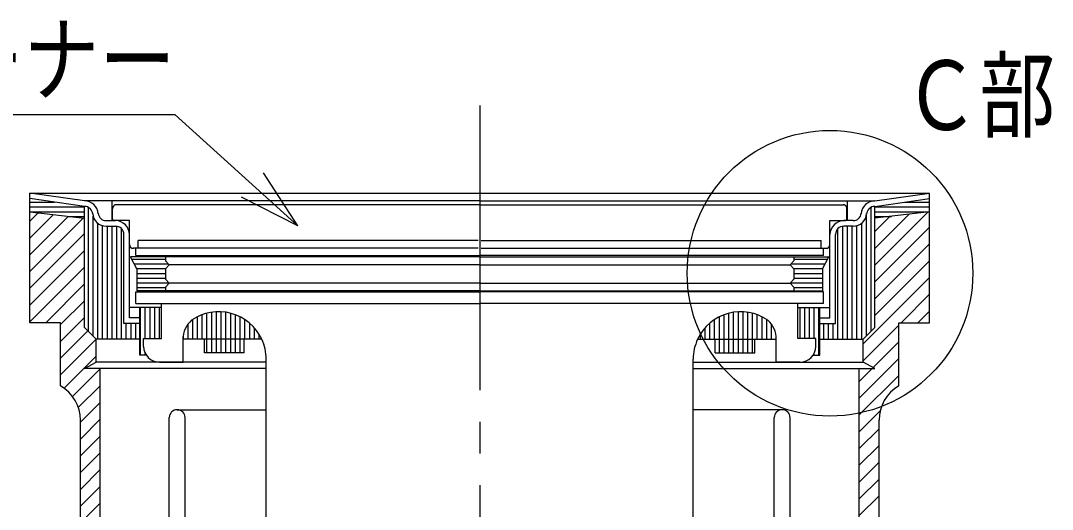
# Model space of a CAD drawing. Units: millimetres, scale not verified. Extents: x -819 to 819, y -558 to 522.
# Drawn here: x -654.5 to -458.8, y -217.2 to -124.5 of the extents above; entities that cross this region are included whole.
import ezdxf
from ezdxf.enums import TextEntityAlignment as Align

# ---------------------------------------------------------------- set-up
doc = ezdxf.new("R2010")
doc.units = ezdxf.units.MM
doc.header["$LTSCALE"] = 6
doc.linetypes.add('CHAIN2', pattern=[12, 9, -1, 1, -1])
doc.layers.add('0-E_極細4', color=6, linetype='Continuous')
doc.layers.add('1-1_寸法4', color=7, linetype='Continuous')
doc.styles.add('ＭＳ ゴシック', font='')
doc.styles.get('ＭＳ ゴシック').set_extended_font_data('MS Gothic')

msp = doc.modelspace()

# ---------------------------------------------------------------- linework, layer by layer
at = {"layer": '0-E_極細4', "linetype": 'CHAIN2'}
msp.add_line((-567.467, -140.58), (-567.467, -384.822), dxfattribs=at)
at = {"layer": '0-E_極細4'}
for p, q in [((-652.817, -157.175), (-482.117, -157.175)), ((-652.817, -158.214), (-652.817, -157.175)), ((-642.435, -158.654), (-652.817, -157.175)), ((-652.817, -180.931), (-652.817, -157.196)), ((-642.435, -159.714), (-652.817, -158.236)), ((-492.498, -158.654), (-482.117, -157.175)), ((-492.498, -159.714), (-482.117, -158.236)), ((-482.117, -158.214), (-482.117, -157.175)), ((-482.117, -180.931), (-482.117, -157.196)), ((-652.817, -158.903), (-648.128, -158.903)), ((-652.817, -159.803), (-642.435, -159.803)), ((-567.467, -158.654), (-642.435, -158.654)), ((-642.435, -182.685), (-642.435, -159.704)), ((-641.7, -183.42), (-641.7, -159.885)), ((-637.217, -162.404), (-637.217, -158.654)), ((-637.142, -162.104), (-637.142, -160.154)), ((-567.467, -159.404), (-636.392, -159.404)), ((-567.467, -158.654), (-492.498, -158.654)), ((-567.467, -159.404), (-498.542, -159.404)), ((-497.792, -162.104), (-497.792, -160.154)), ((-497.717, -162.404), (-497.717, -158.654)), ((-493.2, -183.387), (-493.2, -159.869)), ((-492.498, -182.685), (-492.498, -159.704)), ((-492.498, -159.803), (-482.117, -159.803)), ((-486.805, -158.903), (-482.117, -158.903)), ((-652.817, -160.703), (-642.435, -160.703)), ((-652.817, -160.764), (-642.435, -161.964)), ((-652.817, -162.516), (-651.246, -160.946)), ((-652.817, -165.698), (-648.394, -161.275)), ((-652.817, -168.88), (-645.542, -161.605)), ((-652.817, -172.062), (-642.689, -161.935)), ((-645.556, -161.603), (-642.435, -161.603)), ((-640.8, -184.32), (-640.8, -161.53)), ((-638.328, -162.404), (-636.542, -162.404)), ((-496.605, -162.404), (-498.392, -162.404)), ((-494.1, -184.287), (-494.1, -161.384)), ((-492.498, -160.703), (-482.117, -160.703)), ((-482.117, -160.764), (-492.498, -161.964)), ((-492.498, -170.842), (-482.46, -160.804)), ((-492.498, -167.66), (-486.057, -161.22)), ((-492.498, -161.603), (-489.377, -161.603)), ((-492.498, -164.478), (-489.655, -161.636)), ((-639.9, -184.904), (-639.9, -162.911)), ((-639, -184.904), (-639, -163.363)), ((-638.328, -163.454), (-636.542, -163.454)), ((-638.1, -184.904), (-638.1, -163.454)), ((-637.2, -184.904), (-637.2, -163.454)), ((-636.3, -184.904), (-636.3, -163.472)), ((-635.4, -184.904), (-635.4, -163.943)), ((-499.5, -184.904), (-499.5, -163.91)), ((-498.6, -184.904), (-498.6, -163.467)), ((-496.605, -163.454), (-498.392, -163.454)), ((-497.7, -184.904), (-497.7, -163.454)), ((-496.8, -184.904), (-496.8, -163.454)), ((-495.9, -184.904), (-495.9, -163.354)), ((-495, -184.904), (-495, -162.886)), ((-492.498, -174.024), (-482.117, -163.643)), ((-652.817, -175.244), (-642.435, -164.862)), ((-634.967, -181.904), (-634.967, -165.029)), ((-633.917, -180.854), (-633.917, -165.029)), ((-567.767, -166.154), (-632.267, -166.154)), ((-632.267, -167.654), (-632.267, -166.154)), ((-567.167, -166.154), (-502.667, -166.154)), ((-502.667, -167.654), (-502.667, -166.154)), ((-501.017, -180.854), (-501.017, -165.029)), ((-499.967, -181.904), (-499.967, -165.029)), ((-652.817, -178.426), (-642.435, -168.044)), ((-567.767, -167.654), (-633.167, -167.654)), ((-632.717, -169.002), (-632.717, -167.654)), ((-567.167, -167.654), (-501.767, -167.654)), ((-502.217, -169.002), (-502.217, -167.654)), ((-492.498, -177.206), (-482.117, -166.825)), ((-632.492, -171.544), (-633.692, -169.294)), ((-567.467, -169.294), (-633.692, -169.294)), ((-633.473, -169.703), (-627.092, -169.703)), ((-632.717, -169.002), (-567.467, -169.002)), ((-627.092, -169.294), (-627.092, -170.044)), ((-502.217, -169.002), (-567.467, -169.002)), ((-567.467, -169.294), (-501.242, -169.294)), ((-507.842, -169.294), (-507.842, -170.044)), ((-507.842, -169.703), (-501.46, -169.703)), ((-502.442, -171.544), (-501.242, -169.294)), ((-492.498, -180.388), (-482.117, -170.007)), ((-652.817, -181.608), (-642.435, -171.226)), ((-632.993, -170.603), (-626.533, -170.603)), ((-632.513, -171.503), (-627.051, -171.503)), ((-632.492, -171.544), (-632.492, -175.744)), ((-627.092, -171.544), (-626.342, -170.794)), ((-627.092, -171.544), (-627.092, -173.494)), ((-507.842, -171.544), (-508.592, -170.794)), ((-508.401, -170.603), (-501.94, -170.603)), ((-507.883, -171.503), (-502.42, -171.503)), ((-507.842, -171.544), (-507.842, -173.494)), ((-502.442, -171.544), (-502.442, -175.744)), ((-632.492, -172.403), (-627.092, -172.403)), ((-632.492, -173.303), (-627.092, -173.303)), ((-507.842, -172.403), (-502.442, -172.403)), ((-507.842, -173.303), (-502.442, -173.303)), ((-494.717, -185.789), (-482.117, -173.189)), ((-649.791, -181.764), (-642.435, -174.408)), ((-632.717, -175.902), (-567.467, -175.902)), ((-632.717, -178.152), (-632.717, -175.902)), ((-632.492, -174.203), (-626.383, -174.203)), ((-632.492, -175.103), (-627.092, -175.103)), ((-567.467, -175.744), (-632.492, -175.744)), ((-627.092, -174.994), (-627.092, -175.744)), ((-567.467, -174.244), (-626.342, -174.244)), ((-567.467, -174.244), (-508.592, -174.244)), ((-567.467, -175.744), (-502.442, -175.744)), ((-502.217, -175.902), (-567.467, -175.902)), ((-508.551, -174.203), (-502.442, -174.203)), ((-507.842, -174.994), (-507.842, -175.744)), ((-507.842, -175.103), (-502.442, -175.103)), ((-502.217, -178.152), (-502.217, -175.902)), ((-646.967, -182.122), (-642.435, -177.59)), ((-487.51, -181.764), (-482.117, -176.371)), ((-627.842, -178.904), (-633.917, -178.904)), ((-632.717, -178.152), (-627.842, -178.152)), ((-631.967, -187.904), (-631.967, -178.904)), ((-631.8, -187.904), (-631.8, -178.904)), ((-630.9, -184.752), (-630.9, -178.904)), ((-630, -184.752), (-630, -178.904)), ((-629.1, -184.752), (-629.1, -178.904)), ((-628.2, -184.752), (-628.2, -178.904)), ((-619.2, -184.904), (-619.2, -179.973)), ((-618.3, -184.904), (-618.3, -179.79)), ((-617.4, -184.904), (-617.4, -179.702)), ((-616.5, -184.904), (-616.5, -179.703)), ((-615.6, -184.904), (-615.6, -179.795)), ((-614.7, -184.904), (-614.7, -179.981)), ((-520.2, -184.904), (-520.2, -179.973)), ((-519.3, -184.904), (-519.3, -179.79)), ((-518.4, -184.904), (-518.4, -179.702)), ((-517.5, -184.904), (-517.5, -179.703)), ((-516.6, -184.904), (-516.6, -179.795)), ((-515.7, -184.904), (-515.7, -179.981)), ((-502.217, -178.152), (-507.092, -178.152)), ((-507.092, -178.904), (-501.017, -178.904)), ((-506.7, -184.752), (-506.7, -178.904)), ((-505.8, -184.752), (-505.8, -178.904)), ((-504.9, -184.752), (-504.9, -178.904)), ((-504, -184.752), (-504, -178.904)), ((-503.1, -187.904), (-503.1, -178.904)), ((-502.967, -187.904), (-502.967, -178.904)), ((-484.328, -181.764), (-482.117, -179.553)), ((-646.967, -185.304), (-642.435, -180.772)), ((-646.967, -193.764), (-646.967, -181.764)), ((-631.967, -181.904), (-634.967, -181.904)), ((-634.5, -184.904), (-634.5, -181.904)), ((-631.967, -180.854), (-633.917, -180.854)), ((-633.6, -184.904), (-633.6, -181.904)), ((-632.7, -184.904), (-632.7, -181.904)), ((-621.9, -184.904), (-621.9, -181.164)), ((-621, -184.904), (-621, -180.646)), ((-620.1, -184.904), (-620.1, -180.254)), ((-613.8, -184.904), (-613.8, -180.266)), ((-612.9, -184.904), (-612.9, -180.662)), ((-612, -184.904), (-612, -181.185)), ((-611.1, -184.904), (-611.1, -181.866)), ((-523.8, -184.904), (-523.8, -181.838)), ((-522.9, -184.904), (-522.9, -181.164)), ((-522, -184.904), (-522, -180.646)), ((-521.1, -184.904), (-521.1, -180.254)), ((-514.8, -184.904), (-514.8, -180.266)), ((-513.9, -184.904), (-513.9, -180.662)), ((-513, -184.904), (-513, -181.185)), ((-502.967, -180.854), (-501.017, -180.854)), ((-502.967, -181.904), (-499.967, -181.904)), ((-502.2, -184.904), (-502.2, -181.904)), ((-501.3, -184.904), (-501.3, -181.904)), ((-500.4, -184.904), (-500.4, -181.904)), ((-487.967, -193.764), (-487.967, -181.764)), ((-646.967, -188.486), (-641.8, -183.32)), ((-642.435, -182.685), (-640.217, -184.904)), ((-622.8, -184.904), (-622.8, -182.031)), ((-610.2, -184.904), (-610.2, -182.757)), ((-609.3, -184.904), (-609.3, -183.976)), ((-525.6, -184.904), (-525.6, -183.924)), ((-524.7, -184.904), (-524.7, -182.72)), ((-512.1, -184.904), (-512.1, -182.074)), ((-494.717, -188.971), (-487.967, -182.221)), ((-492.498, -182.685), (-494.717, -184.904)), ((-646.967, -191.668), (-640.217, -184.918)), ((-631.967, -184.904), (-640.217, -184.904)), ((-608.802, -184.904), (-623.717, -184.904)), ((-623.717, -189.252), (-623.717, -184.904)), ((-623.7, -184.904), (-623.7, -184.37)), ((-619.646, -187.454), (-619.646, -184.904)), ((-619.2, -187.454), (-619.2, -184.904)), ((-618.3, -187.454), (-618.3, -184.904)), ((-617.4, -187.454), (-617.4, -184.904)), ((-616.5, -187.454), (-616.5, -184.904)), ((-615.6, -187.454), (-615.6, -184.904)), ((-614.7, -187.454), (-614.7, -184.904)), ((-613.8, -187.454), (-613.8, -184.904)), ((-612.9, -187.454), (-612.9, -184.904)), ((-612.146, -187.454), (-612.146, -184.904)), ((-526.131, -184.904), (-511.217, -184.904)), ((-522.787, -187.454), (-522.787, -184.904)), ((-522, -187.454), (-522, -184.904)), ((-521.1, -187.454), (-521.1, -184.904)), ((-520.2, -187.454), (-520.2, -184.904)), ((-519.3, -187.454), (-519.3, -184.904)), ((-518.4, -187.454), (-518.4, -184.904)), ((-517.5, -187.454), (-517.5, -184.904)), ((-516.6, -187.454), (-516.6, -184.904)), ((-515.7, -187.454), (-515.7, -184.904)), ((-515.287, -187.454), (-515.287, -184.904)), ((-511.217, -189.252), (-511.217, -184.904)), ((-502.967, -184.904), (-494.717, -184.904)), ((-492.842, -190.278), (-487.967, -185.403)), ((-630.9, -187.904), (-630.9, -187.593)), ((-612.146, -187.454), (-619.646, -187.454)), ((-522.787, -187.454), (-515.287, -187.454)), ((-504, -187.904), (-504, -187.526)), ((-646.308, -194.192), (-640.217, -188.1)), ((-607.967, -189.264), (-640.217, -189.264)), ((-630.721, -187.904), (-631.967, -187.904)), ((-628.217, -189.252), (-623.717, -189.252)), ((-607.967, -190.908), (-607.967, -188.691)), ((-607.967, -277.152), (-607.967, -188.691)), ((-526.967, -190.908), (-526.967, -188.691)), ((-526.967, -277.152), (-526.967, -188.691)), ((-526.967, -189.264), (-494.717, -189.264)), ((-506.717, -189.252), (-511.217, -189.252)), ((-504.212, -187.904), (-502.967, -187.904)), ((-495.467, -196.085), (-487.967, -188.585)), ((-644.707, -195.772), (-639.467, -190.532)), ((-607.967, -190.464), (-642.435, -190.464)), ((-639.467, -231.082), (-639.467, -190.464)), ((-526.967, -190.464), (-492.498, -190.464)), ((-495.467, -192.903), (-493.028, -190.464)), ((-495.467, -231.082), (-495.467, -190.464)), ((-495.467, -199.267), (-487.967, -191.767)), ((-643.611, -197.858), (-639.467, -193.714)), ((-643.217, -200.646), (-639.467, -196.896)), ((-624.842, -198.264), (-607.967, -198.264)), ((-510.092, -198.264), (-526.967, -198.264)), ((-495.467, -202.449), (-491.504, -198.486)), ((-643.217, -203.828), (-639.467, -200.078)), ((-643.217, -311.214), (-643.217, -200.259)), ((-626.342, -286.464), (-626.342, -199.764)), ((-623.342, -286.464), (-623.342, -199.764)), ((-511.592, -286.464), (-511.592, -199.764)), ((-508.592, -286.464), (-508.592, -199.764)), ((-491.717, -311.214), (-491.717, -200.259)), ((-643.217, -207.01), (-639.467, -203.26)), ((-495.467, -205.631), (-491.717, -201.881)), ((-495.467, -208.813), (-491.717, -205.063)), ((-643.217, -210.192), (-639.467, -206.442)), ((-495.467, -211.995), (-491.717, -208.245)), ((-643.217, -213.374), (-639.467, -209.624)), ((-643.217, -216.556), (-639.467, -212.806)), ((-495.467, -215.177), (-491.717, -211.427)), ((-495.467, -218.359), (-491.717, -214.609)), ((-643.217, -219.737), (-639.467, -215.987))]:
    msp.add_line(p, q, dxfattribs=at)
for points in [[(-633.917, -166.904), (-633.917, -162.404), (-636.842, -162.404)], [(-501.017, -166.904), (-501.017, -162.404), (-498.092, -162.404)], [(-567.467, -170.794), (-626.342, -170.794), (-627.092, -170.044)], [(-567.467, -170.794), (-508.592, -170.794), (-507.842, -170.044)], [(-627.092, -174.994), (-626.342, -174.244), (-627.092, -173.494)], [(-507.842, -174.994), (-508.592, -174.244), (-507.842, -173.494)], [(-627.842, -184.752), (-627.842, -178.152), (-567.467, -178.152)], [(-507.092, -184.752), (-507.092, -178.152), (-567.467, -178.152)], [(-646.967, -181.764), (-652.817, -181.764), (-652.817, -180.931)], [(-487.967, -181.764), (-482.117, -181.764), (-482.117, -180.931)], [(-642.435, -190.464), (-640.217, -189.264), (-640.217, -184.904)], [(-631.217, -186.252), (-631.217, -184.752), (-627.842, -184.752)], [(-503.717, -186.252), (-503.717, -184.752), (-507.092, -184.752)], [(-492.498, -190.464), (-494.717, -189.264), (-494.717, -184.904)]]:
    msp.add_lwpolyline(points, dxfattribs=at)
for centre, radius, start, end in [((-642.435, -161.279), 2.625, 4.15099, 90), ((-642.435, -161.279), 1.575, 4.15099, 90), ((-636.392, -160.154), 0.75, 155.94545, 180), ((-636.392, -160.154), 0.75, 90, 155.94545), ((-498.542, -160.154), 0.75, 24.05455, 90), ((-498.542, -160.154), 0.75, 0, 24.05455), ((-492.498, -161.279), 2.625, 90, 175.84901), ((-492.498, -161.279), 1.575, 90, 175.84901), ((-638.328, -160.904), 2.55, 183.35089, 270), ((-638.328, -160.904), 1.5, 183.35089, 270), ((-636.842, -162.104), 0.3, 180, 270), ((-636.542, -165.029), 2.625, 0, 90), ((-498.392, -165.029), 2.625, 90, 180), ((-498.092, -162.104), 0.3, 270, 360), ((-496.605, -160.904), 1.5, 270, 356.64911), ((-496.605, -160.904), 2.55, 270, 356.64911), ((-636.542, -165.029), 1.575, 0, 90), ((-498.392, -165.029), 1.575, 90, 180), ((-633.167, -166.904), 0.75, 180, 270), ((-501.767, -166.904), 0.75, 270, 360), ((-616.967, -188.691), 9, 24.88695, 124.83371), ((-517.967, -188.691), 9, 55.16629, 155.11305), ((-619.217, -184.752), 4.5, 129.9705, 181.9251), ((-515.717, -184.752), 4.5, 358.0749, 50.0295), ((-616.967, -188.691), 9, 0, 24.88695), ((-517.967, -188.691), 9, 155.11305, 180), ((-628.217, -186.252), 3, 180, 270), ((-506.717, -186.252), 3, 270, 360), ((-650.717, -200.259), 7.5, 0, 60), ((-484.217, -200.259), 7.5, 120, 180), ((-624.842, -199.764), 1.5, 90, 180), ((-624.842, -199.764), 1.5, 0, 90), ((-510.092, -199.764), 1.5, 90, 180), ((-510.092, -199.764), 1.5, 0, 90)]:
    msp.add_arc(centre, radius, start, end, dxfattribs=at)
at = {"layer": '1-1_寸法4'}
for q in [(-608.485, -153.324), (-612.654, -157.929)]:
    msp.add_line((-601.976, -163.405), q, dxfattribs=at)
msp.add_lwpolyline([(-601.976, -163.405), (-625.226, -142.361), (-711.626, -142.361)], dxfattribs=at)
msp.add_circle((-501.017, -172.391), 27.089, dxfattribs=at)

# ---------------------------------------------------------------- texts
at = {"layer": '1-1_寸法4', "style": 'ＭＳ ゴシック', "width": 0.8}
for s, p in [('ストレーナー', (-711.626, -142.361)), ('Ｃ部', (-487.09, -149.156))]:
    msp.add_text(s, height=13.2, dxfattribs=at).set_placement(p, align=Align.BOTTOM_LEFT)

doc.saveas('drawing.dxf')
